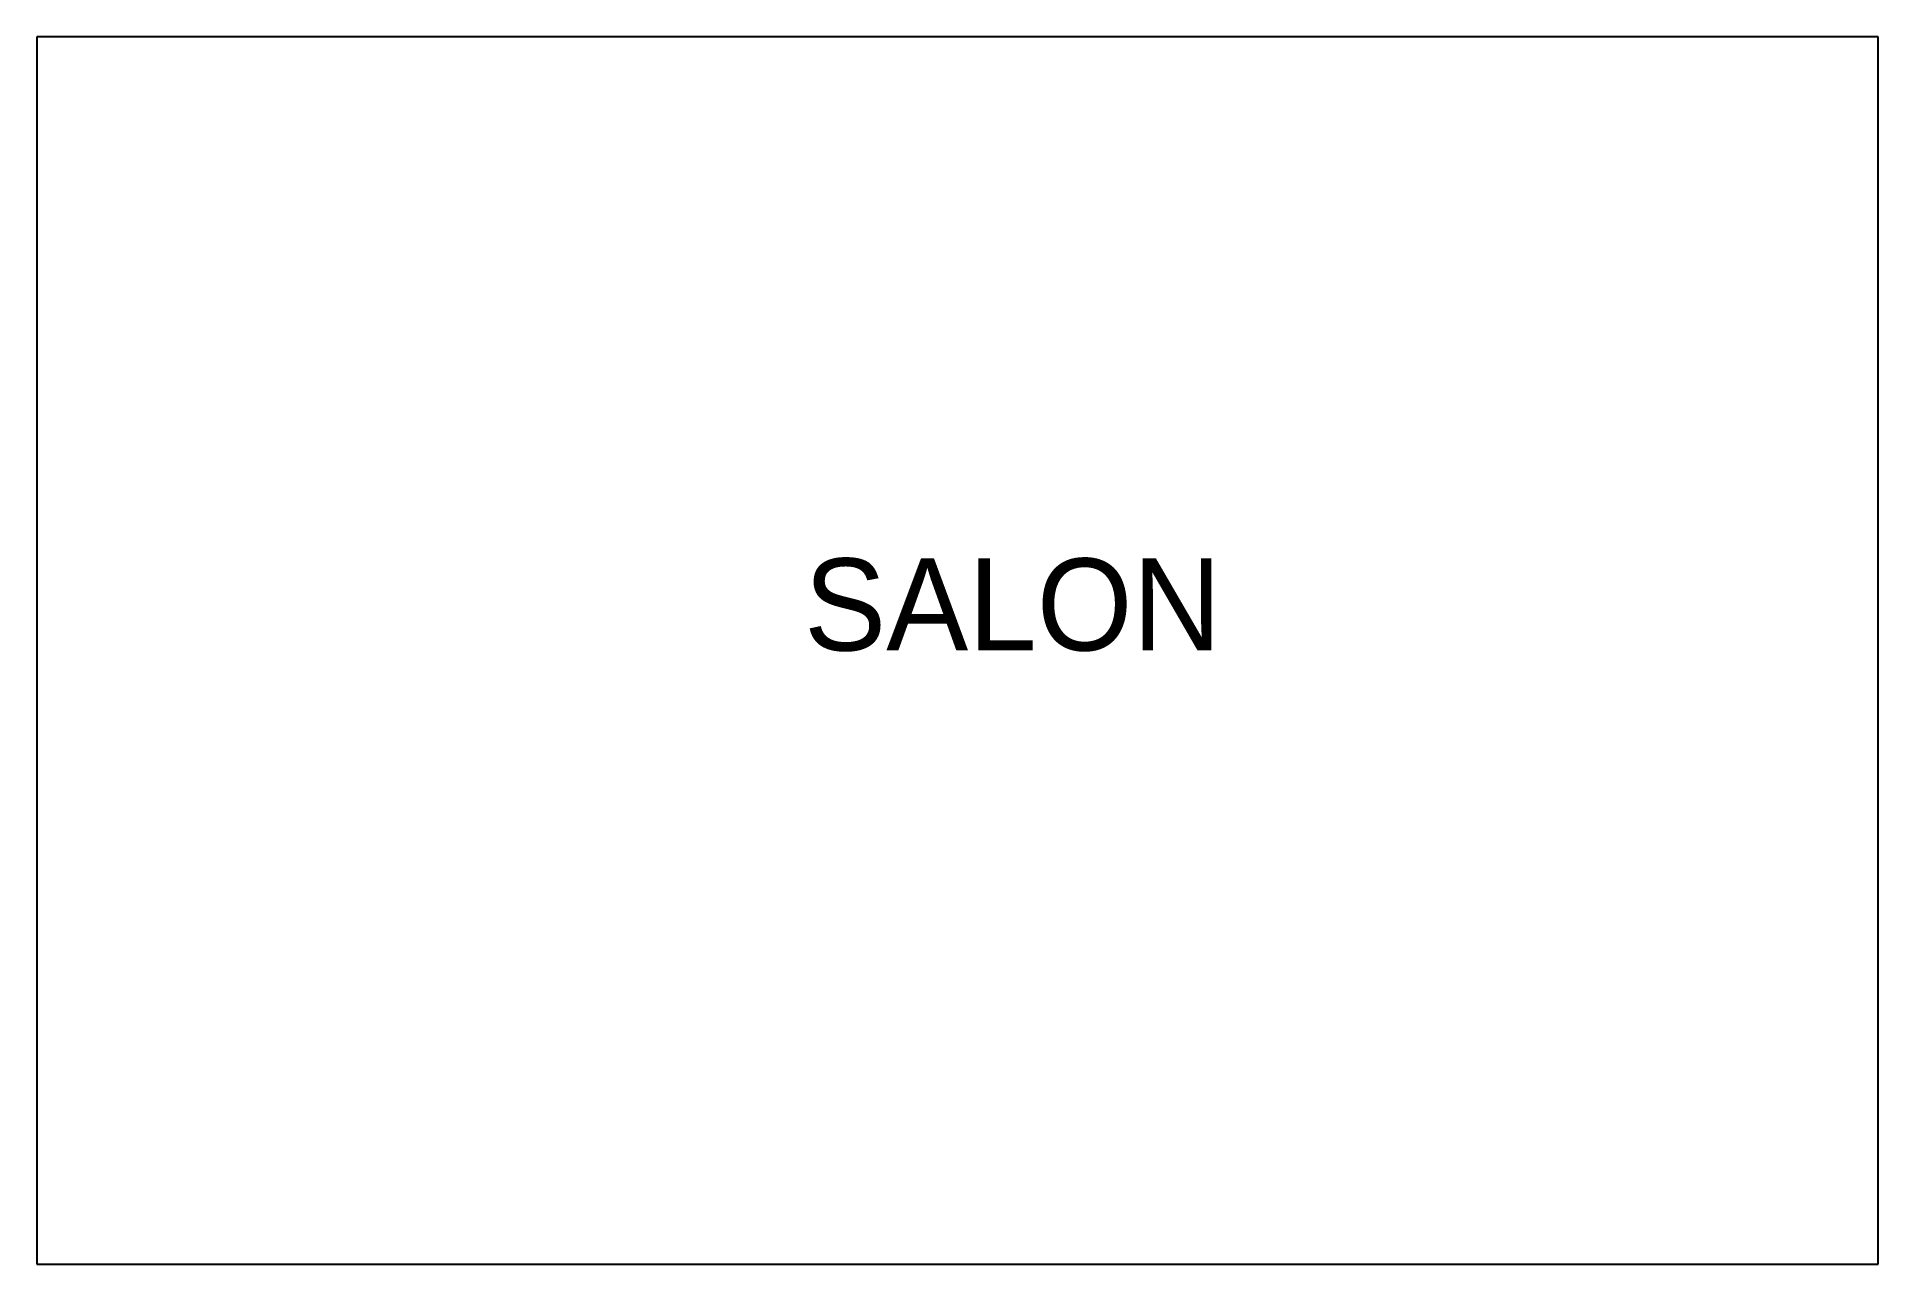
# Model space of a CAD drawing. Header units: metres. Extents: x 0 to 6, y 0 to 4.
import ezdxf

# ---------------------------------------------------------------- set-up
doc = ezdxf.new("R2010")
doc.units = ezdxf.units.M
doc.layers.add('DUVAR', color=7, linetype='Continuous')

msp = doc.modelspace()

# ---------------------------------------------------------------- linework, layer by layer
at = {"layer": 'DUVAR'}
for p, q in [((6, 4), (0, 4)), ((0, 4), (0, 0)), ((6, 0), (6, 4)), ((0, 0), (6, 0))]:
    msp.add_line(p, q, dxfattribs=at)

# ---------------------------------------------------------------- texts
msp.add_text('SALON', height=0.3).set_placement((2.5, 2))

doc.saveas('drawing.dxf')
